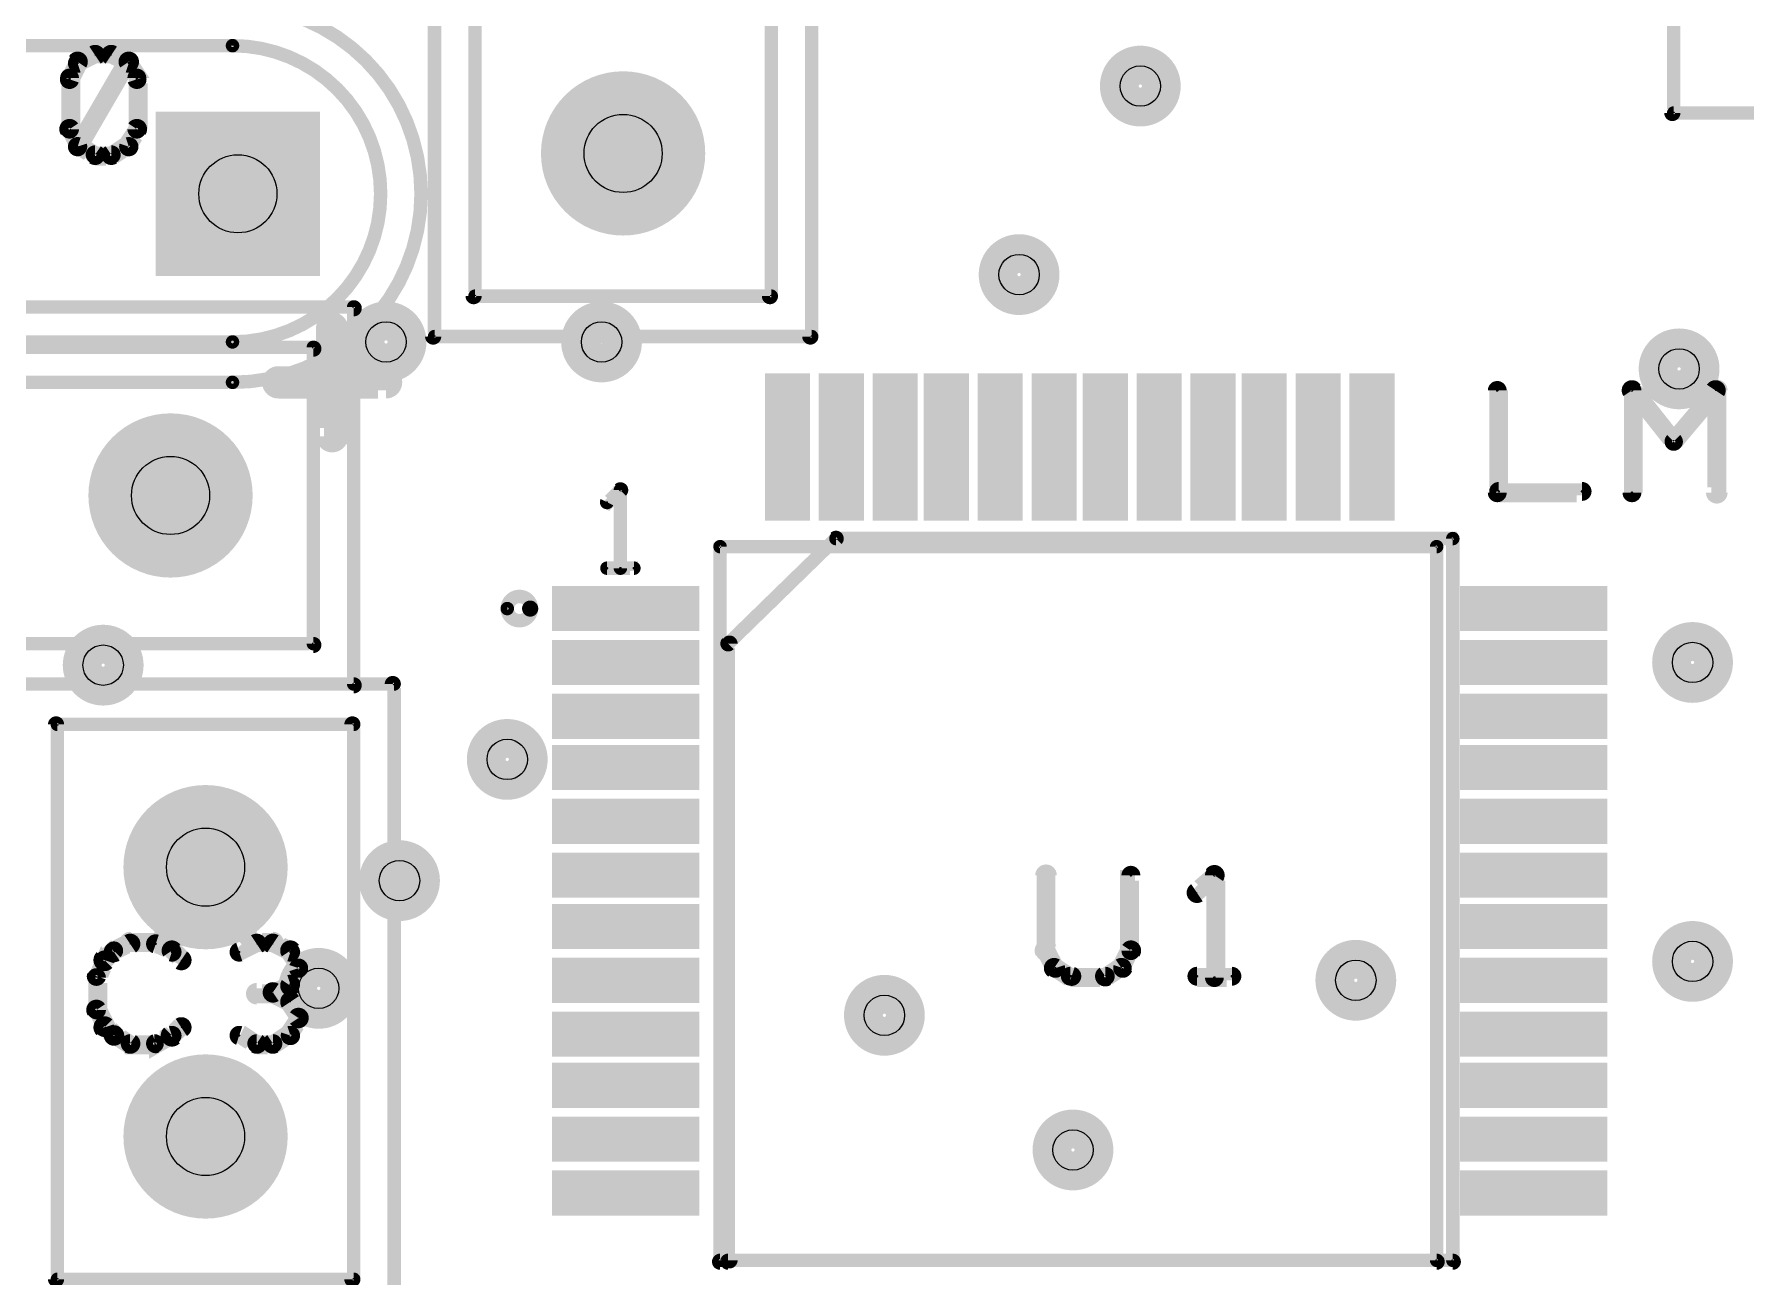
# Model space of a CAD drawing. Extents: x 7835 to 14160, y 8914 to 11568.
# Drawn here: x 9939 to 10575, y 10628 to 11089 of the extents above; entities that cross this region are included whole.
import ezdxf

# ---------------------------------------------------------------- set-up
doc = ezdxf.new("R2010")
doc.units = 0
doc.layers.get('0').update_dxf_attribs({"linetype": 'CONTINUOUS'})
for name, color, linetype in [('_DRILL', 251, 'CONTINUOUS'), ('BOTTOM_SOLDER_MASK', 6, 'CONTINUOUS'), ('DOCUMENTATION1', 3, 'CONTINUOUS'), ('TOP_PASTE_MASK', 4, 'CONTINUOUS'), ('TOP_SILKSCREEN', 1, 'CONTINUOUS'), ('TOP_SOLDER_MASK', 2, 'CONTINUOUS')]:
    doc.layers.add(name, color=color, linetype=linetype)

# ---------------------------------------------------------------- blocks, each defined once
blk = doc.blocks.new('VIA')
at = {"const_width": 13}
blk.add_lwpolyline([(-6, 0, 1), (6, 0, 1)], format="xyb", close=True, dxfattribs=at)
blk = doc.blocks.new('STYLE1_1')
at = {"const_width": 28}
blk.add_lwpolyline([(-14, -14), (14, -14), (14, 14), (-14, 14)], close=True, dxfattribs=at)
blk = doc.blocks.new('PS2')
at = {"const_width": 28}
blk.add_lwpolyline([(-14, 0, 1), (14, 0, 1)], format="xyb", close=True, dxfattribs=at)
blk = doc.blocks.new('PS1_6')
at = {"const_width": 6}
blk.add_lwpolyline([(-3, -21), (3, -21), (3, 21), (-3, 21)], close=True, dxfattribs=at)
blk = doc.blocks.new('_HOLE')
blk.add_circle((0, 0), 0.5)

msp = doc.modelspace()

# ---------------------------------------------------------------- linework, layer by layer
at = {"layer": 'DOCUMENTATION1', "color": 94}
for points in [[(10088, 11213, 5, 5, 0), (10088, 10977, 0, 0, 0), (10088, 10977, 3, 3, 0), (10086, 10977, 3, 3, 1), (10089, 10977, 0, 0, 0), (10088, 10978, 3, 3, 1), (10088, 10976, 0, 0, 0), (10088, 10977, 0, 0, 0), (10088, 10977, 5, 5, 0), (10228, 10977, 5, 5, 0), (10228, 10977, 0, 0, 0), (10228, 10977, 3, 3, 0), (10228, 10976, 3, 3, 1), (10228, 10978, 0, 0, 0), (10226, 10977, 3, 3, 1), (10229, 10977, 0, 0, 0), (10228, 10977, 0, 0, 0), (10228, 10977, 5, 5, 0), (10228, 11213, 0, 0, 0)], [(10923, 11210, 5, 5, 0), (10548, 11210, 0, 0, 0), (10548, 11210, 3, 3, 0), (10548, 11211, 3, 3, 1), (10548, 11209, 0, 0, 0), (10549, 11210, 3, 3, 1), (10546, 11210, 0, 0, 0), (10548, 11210, 0, 0, 0), (10548, 11210, 5, 5, 0), (10548, 11060, 5, 5, 0), (10548, 11060, 0, 0, 0), (10548, 11060, 3, 3, 0), (10546, 11060, 3, 3, 1), (10549, 11060, 0, 0, 0), (10548, 11061, 3, 3, 1), (10548, 11059, 0, 0, 0), (10548, 11060, 0, 0, 0), (10548, 11060, 5, 5, 0), (10923, 11060, 0, 0, 0)], [(9817, 11100, 5, 5, 1), (9817, 10960, 0, 0, 0), (9817, 10960, 3, 3, 0), (9817, 10959, 3, 3, 1), (9817, 10961, 0, 0, 0), (9817, 10961, 3, 3, 1), (9817, 10959, 0, 0, 0), (9817, 10960, 0, 0, 0), (9817, 10960, 5, 5, 0), (10013, 10960, 0, 0, 0), (10013, 10960, 3, 3, 0), (10013, 10959, 3, 3, 1), (10013, 10961, 0, 0, 0), (10013, 10961, 3, 3, 1), (10013, 10959, 0, 0, 0), (10013, 10960, 0, 0, 0), (10013, 10960, 5, 5, 1), (10013, 11100, 5, 5, 0)], [(9822, 10848, 5, 5, 0), (10058, 10848, 0, 0, 0), (10058, 10848, 3, 3, 0), (10058, 10846, 3, 3, 1), (10058, 10849, 0, 0, 0), (10057, 10848, 3, 3, 1), (10059, 10848, 0, 0, 0), (10058, 10848, 0, 0, 0), (10058, 10848, 5, 5, 0), (10058, 10988, 5, 5, 0), (10058, 10988, 0, 0, 0), (10058, 10988, 3, 3, 0), (10059, 10988, 3, 3, 1), (10057, 10988, 0, 0, 0), (10058, 10986, 3, 3, 1), (10058, 10989, 0, 0, 0), (10058, 10988, 0, 0, 0), (10058, 10988, 5, 5, 0), (9822, 10988, 0, 0, 0)], [(9933, 10612, 5, 5, 0), (10073, 10612, 5, 5, 0), (10073, 10612, 0, 0, 0), (10073, 10612, 3, 3, 0), (10073, 10611, 3, 3, 1), (10073, 10613, 0, 0, 0), (10071, 10612, 3, 3, 1), (10074, 10612, 0, 0, 0), (10073, 10612, 0, 0, 0), (10073, 10612, 5, 5, 0), (10073, 10848, 0, 0, 0), (10073, 10848, 3, 3, 0), (10074, 10848, 3, 3, 1), (10071, 10848, 0, 0, 0), (10073, 10847, 3, 3, 1), (10073, 10849, 0, 0, 0), (10073, 10848, 0, 0, 0), (10073, 10848, 5, 5, 0), (9933, 10848, 0, 0, 0)]]:
    msp.add_lwpolyline(points, format="xyseb", dxfattribs=at)
msp.add_lwpolyline([(10194, 10900, 3, 3, 1), (10194, 10898, 0, 0, 0), (10194, 10899, 0, 0, 0), (10194, 10899, 5, 5, 0), (10460, 10899, 0, 0, 0), (10460, 10899, 3, 3, 0), (10460, 10898, 3, 3, 1), (10460, 10900, 0, 0, 0), (10461, 10899, 3, 3, 1), (10459, 10899, 0, 0, 0), (10460, 10899, 0, 0, 0), (10460, 10899, 5, 5, 0), (10460, 10634, 0, 0, 0), (10460, 10634, 3, 3, 0), (10459, 10634, 3, 3, 1), (10461, 10634, 0, 0, 0), (10460, 10632, 3, 3, 1), (10460, 10635, 0, 0, 0), (10460, 10634, 0, 0, 0), (10460, 10634, 5, 5, 0), (10194, 10634, 0, 0, 0), (10194, 10634, 3, 3, 0), (10194, 10635, 3, 3, 1), (10194, 10632, 0, 0, 0), (10193, 10634, 3, 3, 1), (10195, 10634, 0, 0, 0), (10194, 10634, 0, 0, 0), (10194, 10634, 5, 5, 0), (10194, 10899, 5, 5, 0), (10194, 10899, 0, 0, 0), (10194, 10899, 3, 3, 0), (10195, 10899, 3, 3, 1), (10193, 10899, 0, 0, 0)], format="xyseb", close=True, dxfattribs=at)
at = {"layer": 'TOP_SILKSCREEN', "color": 135}
for points in [[(10103, 11198, 5, 5, 0), (10103, 10992, 0, 0, 0), (10103, 10992, 3, 3, 0), (10101, 10992, 3, 3, 1), (10104, 10992, 0, 0, 0), (10103, 10993, 3, 3, 1), (10103, 10991, 0, 0, 0), (10103, 10992, 0, 0, 0), (10103, 10992, 5, 5, 0), (10213, 10992, 5, 5, 0), (10213, 10992, 0, 0, 0), (10213, 10992, 3, 3, 0), (10213, 10991, 3, 3, 1), (10213, 10993, 0, 0, 0), (10211, 10992, 3, 3, 1), (10214, 10992, 0, 0, 0), (10213, 10992, 0, 0, 0), (10213, 10992, 5, 5, 0), (10213, 11198, 0, 0, 0)], [(10013, 11084, 3, 3, 1), (10013, 11086, 0, 0, 0), (10013, 11085, 0, 0, 0), (10013, 11085, 5, 5, 0), (9817, 11085, 0, 0, 0)], [(9817, 10975, 5, 5, 0), (10013, 10975, 0, 0, 0), (10013, 10975, 3, 3, 0), (10013, 10974, 3, 3, 1), (10013, 10976, 0, 0, 0), (10013, 10976, 3, 3, 1), (10013, 10974, 0, 0, 0), (10013, 10975, 0, 0, 0), (10013, 10975, 5, 5, 1), (10013, 11085, 5, 5, 0), (10013, 11085, 0, 0, 0), (10013, 11085, 3, 3, 0), (10013, 11086, 3, 3, 1), (10013, 11084, 0, 0, 0)], [(9968, 11080, 4, 4, 1), (9968, 11084, 0, 0, 0), (9968, 11082, 0, 0, 0), (9968, 11082, 7, 7, 0), (9962, 11082, 7, 7, 0), (9962, 11082, 0, 0, 0), (9962, 11082, 4, 4, 0), (9962, 11084, 4, 4, 1), (9962, 11080, 0, 0, 0)], [(9957, 11078, 4, 4, 1), (9954, 11080, 0, 0, 0), (9956, 11079, 0, 0, 0), (9956, 11079, 7, 7, 0), (9953, 11073, 7, 7, 0), (9953, 11073, 0, 0, 0), (9953, 11073, 4, 4, 0), (9951, 11073, 4, 4, 1), (9954, 11072, 0, 0, 0)], [(9963, 11080, 4, 4, 1), (9961, 11083, 0, 0, 0), (9962, 11082, 0, 0, 0), (9962, 11082, 7, 7, 0), (9956, 11079, 7, 7, 0), (9956, 11079, 0, 0, 0), (9956, 11079, 4, 4, 0), (9955, 11080, 4, 4, 1), (9956, 11077, 0, 0, 0)], [(9954, 11048, 4, 4, 1), (9957, 11047, 0, 0, 0), (9956, 11048, 0, 0, 0), (9956, 11048, 7, 7, 0), (9974, 11079, 7, 7, 0), (9974, 11079, 0, 0, 0), (9974, 11079, 4, 4, 0), (9976, 11078, 4, 4, 1), (9973, 11080, 0, 0, 0)], [(9974, 11077, 4, 4, 1), (9975, 11080, 0, 0, 0), (9974, 11079, 0, 0, 0), (9974, 11079, 7, 7, 0), (9968, 11082, 7, 7, 0), (9968, 11082, 0, 0, 0), (9968, 11082, 4, 4, 0), (9969, 11083, 4, 4, 1), (9967, 11080, 0, 0, 0)], [(9976, 11072, 4, 4, 1), (9979, 11073, 0, 0, 0), (9978, 11073, 0, 0, 0), (9978, 11073, 7, 7, 0), (9974, 11079, 7, 7, 0), (9974, 11079, 0, 0, 0), (9974, 11079, 4, 4, 0), (9976, 11080, 4, 4, 1), (9973, 11078, 0, 0, 0)], [(9954, 11073, 4, 4, 1), (9951, 11073, 0, 0, 0), (9953, 11073, 0, 0, 0), (9953, 11073, 7, 7, 0), (9953, 11054, 7, 7, 0), (9953, 11054, 0, 0, 0), (9953, 11054, 4, 4, 0), (9951, 11054, 4, 4, 1), (9954, 11054, 0, 0, 0)], [(9976, 11054, 4, 4, 1), (9979, 11054, 0, 0, 0), (9978, 11054, 0, 0, 0), (9978, 11054, 7, 7, 0), (9978, 11073, 7, 7, 0), (9978, 11073, 0, 0, 0), (9978, 11073, 4, 4, 0), (9979, 11073, 4, 4, 1), (9976, 11073, 0, 0, 0)], [(9954, 11055, 4, 4, 1), (9951, 11053, 0, 0, 0), (9953, 11054, 0, 0, 0), (9953, 11054, 7, 7, 0), (9956, 11048, 7, 7, 0), (9956, 11048, 0, 0, 0), (9956, 11048, 4, 4, 0), (9954, 11047, 4, 4, 1), (9957, 11048, 0, 0, 0)], [(9973, 11048, 4, 4, 1), (9976, 11047, 0, 0, 0), (9974, 11048, 0, 0, 0), (9974, 11048, 7, 7, 0), (9978, 11054, 7, 7, 0), (9978, 11054, 0, 0, 0), (9978, 11054, 4, 4, 0), (9979, 11053, 4, 4, 1), (9976, 11055, 0, 0, 0)], [(9956, 11049, 4, 4, 1), (9955, 11046, 0, 0, 0), (9956, 11048, 0, 0, 0), (9956, 11048, 7, 7, 0), (9962, 11044, 7, 7, 0), (9962, 11044, 0, 0, 0), (9962, 11044, 4, 4, 0), (9961, 11043, 4, 4, 1), (9963, 11046, 0, 0, 0)], [(9962, 11046, 4, 4, 1), (9962, 11043, 0, 0, 0), (9962, 11044, 0, 0, 0), (9962, 11044, 7, 7, 0), (9968, 11044, 7, 7, 0), (9968, 11044, 0, 0, 0), (9968, 11044, 4, 4, 0), (9968, 11043, 4, 4, 1), (9968, 11046, 0, 0, 0)], [(9967, 11046, 4, 4, 1), (9969, 11043, 0, 0, 0), (9968, 11044, 0, 0, 0), (9968, 11044, 7, 7, 0), (9974, 11048, 7, 7, 0), (9974, 11048, 0, 0, 0), (9974, 11048, 4, 4, 0), (9975, 11046, 4, 4, 1), (9974, 11049, 0, 0, 0)], [(10053, 10980, 6, 6, 1), (10047, 10980, 0, 0, 0), (10050, 10980, 0, 0, 0), (10050, 10980, 12, 12, 0), (10050, 10940, 12, 12, 0), (10050, 10940, 0, 0, 0), (10050, 10940, 6, 6, 0), (10047, 10940, 6, 6, 1), (10053, 10940, 0, 0, 0)], [(9837, 10863, 5, 5, 0), (10043, 10863, 0, 0, 0), (10043, 10863, 3, 3, 0), (10043, 10861, 3, 3, 1), (10043, 10864, 0, 0, 0), (10042, 10863, 3, 3, 1), (10044, 10863, 0, 0, 0), (10043, 10863, 0, 0, 0), (10043, 10863, 5, 5, 0), (10043, 10973, 5, 5, 0), (10043, 10973, 0, 0, 0), (10043, 10973, 3, 3, 0), (10044, 10973, 3, 3, 1), (10042, 10973, 0, 0, 0), (10043, 10971, 3, 3, 1), (10043, 10974, 0, 0, 0), (10043, 10973, 0, 0, 0), (10043, 10973, 5, 5, 0), (9837, 10973, 0, 0, 0)], [(10030, 10963, 6, 6, 1), (10030, 10957, 0, 0, 0), (10030, 10960, 0, 0, 0), (10030, 10960, 12, 12, 0), (10070, 10960, 12, 12, 0), (10070, 10960, 0, 0, 0), (10070, 10960, 6, 6, 0), (10070, 10957, 6, 6, 1), (10070, 10963, 0, 0, 0)], [(10484, 10957, 4, 4, 1), (10481, 10957, 0, 0, 0), (10483, 10957, 0, 0, 0), (10483, 10957, 7, 7, 0), (10483, 10919, 7, 7, 0), (10483, 10919, 0, 0, 0), (10483, 10919, 4, 4, 0), (10481, 10919, 4, 4, 1), (10484, 10919, 0, 0, 0)], [(10534, 10958, 4, 4, 1), (10531, 10956, 0, 0, 0), (10533, 10957, 0, 0, 0), (10533, 10957, 7, 7, 0), (10548, 10938, 7, 7, 0), (10548, 10938, 0, 0, 0), (10548, 10938, 4, 4, 0), (10547, 10937, 4, 4, 1), (10549, 10939, 0, 0, 0)], [(10531, 10919, 4, 4, 1), (10534, 10919, 0, 0, 0), (10533, 10919, 0, 0, 0), (10533, 10919, 7, 7, 0), (10533, 10957, 7, 7, 0), (10533, 10957, 0, 0, 0), (10533, 10957, 4, 4, 0), (10534, 10957, 4, 4, 1), (10531, 10957, 0, 0, 0)], [(10547, 10939, 4, 4, 1), (10549, 10937, 0, 0, 0), (10548, 10938, 0, 0, 0), (10548, 10938, 7, 7, 0), (10564, 10957, 7, 7, 0), (10564, 10957, 0, 0, 0), (10564, 10957, 4, 4, 0), (10565, 10956, 4, 4, 1), (10562, 10958, 0, 0, 0)], [(10566, 10957, 4, 4, 1), (10562, 10957, 0, 0, 0), (10564, 10957, 0, 0, 0), (10564, 10957, 7, 7, 0), (10564, 10919, 7, 7, 0), (10564, 10919, 0, 0, 0), (10564, 10919, 4, 4, 0), (10562, 10919, 4, 4, 1), (10566, 10919, 0, 0, 0)], [(10158, 10919, 3, 3, 1), (10156, 10921, 0, 0, 0), (10157, 10920, 0, 0, 0), (10157, 10920, 5, 5, 0), (10152, 10915, 5, 5, 0), (10152, 10915, 0, 0, 0), (10152, 10915, 3, 3, 0), (10151, 10916, 3, 3, 1), (10153, 10915, 0, 0, 0)], [(10156, 10891, 3, 3, 1), (10158, 10891, 0, 0, 0), (10157, 10891, 0, 0, 0), (10157, 10891, 5, 5, 0), (10157, 10920, 5, 5, 0), (10157, 10920, 0, 0, 0), (10157, 10920, 3, 3, 0), (10158, 10920, 3, 3, 1), (10156, 10920, 0, 0, 0)], [(10483, 10921, 4, 4, 1), (10483, 10918, 0, 0, 0), (10483, 10919, 0, 0, 0), (10483, 10919, 7, 7, 0), (10514, 10919, 7, 7, 0), (10514, 10919, 0, 0, 0), (10514, 10919, 4, 4, 0), (10514, 10918, 4, 4, 1), (10514, 10921, 0, 0, 0)], [(10152, 10892, 3, 3, 1), (10152, 10890, 0, 0, 0), (10152, 10891, 0, 0, 0), (10152, 10891, 5, 5, 0), (10162, 10891, 5, 5, 0), (10162, 10891, 0, 0, 0), (10162, 10891, 3, 3, 0), (10162, 10890, 3, 3, 1), (10162, 10892, 0, 0, 0)], [(10317, 10777, 4, 4, 1), (10313, 10777, 0, 0, 0), (10315, 10777, 0, 0, 0), (10315, 10777, 7, 7, 0), (10315, 10749, 7, 7, 0), (10315, 10749, 0, 0, 0), (10315, 10749, 4, 4, 0), (10313, 10749, 4, 4, 1), (10317, 10749, 0, 0, 0)], [(10345, 10749, 4, 4, 1), (10348, 10749, 0, 0, 0), (10346, 10749, 0, 0, 0), (10346, 10749, 7, 7, 0), (10346, 10777, 7, 7, 0), (10346, 10777, 0, 0, 0), (10346, 10777, 4, 4, 0), (10348, 10777, 4, 4, 1), (10345, 10777, 0, 0, 0)], [(10379, 10776, 4, 4, 1), (10376, 10778, 0, 0, 0), (10378, 10777, 0, 0, 0), (10378, 10777, 7, 7, 0), (10371, 10771, 7, 7, 0), (10371, 10771, 0, 0, 0), (10371, 10771, 4, 4, 0), (10370, 10772, 4, 4, 1), (10372, 10769, 0, 0, 0)], [(10376, 10739, 4, 4, 1), (10379, 10739, 0, 0, 0), (10378, 10739, 0, 0, 0), (10378, 10739, 7, 7, 0), (10378, 10777, 7, 7, 0), (10378, 10777, 0, 0, 0), (10378, 10777, 4, 4, 0), (10379, 10777, 4, 4, 1), (10376, 10777, 0, 0, 0)], [(9968, 10750, 4, 4, 1), (9970, 10747, 0, 0, 0), (9969, 10749, 0, 0, 0), (9969, 10749, 7, 7, 0), (9975, 10752, 7, 7, 0), (9975, 10752, 0, 0, 0), (9975, 10752, 4, 4, 0), (9976, 10750, 4, 4, 1), (9974, 10753, 0, 0, 0)], [(9975, 10754, 4, 4, 1), (9975, 10750, 0, 0, 0), (9975, 10752, 0, 0, 0), (9975, 10752, 7, 7, 0), (9984, 10752, 7, 7, 0), (9984, 10752, 0, 0, 0), (9984, 10752, 4, 4, 0), (9984, 10750, 4, 4, 1), (9984, 10754, 0, 0, 0)], [(9985, 10753, 4, 4, 1), (9984, 10750, 0, 0, 0), (9984, 10752, 0, 0, 0), (9984, 10752, 7, 7, 0), (9991, 10749, 7, 7, 0), (9991, 10749, 0, 0, 0), (9991, 10749, 4, 4, 0), (9990, 10747, 4, 4, 1), (9991, 10750, 0, 0, 0)], [(10023, 10750, 4, 4, 1), (10021, 10753, 0, 0, 0), (10022, 10752, 0, 0, 0), (10022, 10752, 7, 7, 0), (10016, 10749, 7, 7, 0), (10016, 10749, 0, 0, 0), (10016, 10749, 4, 4, 0), (10015, 10750, 4, 4, 1), (10016, 10747, 0, 0, 0)], [(10028, 10750, 4, 4, 1), (10028, 10754, 0, 0, 0), (10028, 10752, 0, 0, 0), (10028, 10752, 7, 7, 0), (10022, 10752, 7, 7, 0), (10022, 10752, 0, 0, 0), (10022, 10752, 4, 4, 0), (10022, 10754, 4, 4, 1), (10022, 10750, 0, 0, 0)], [(10034, 10747, 4, 4, 1), (10035, 10750, 0, 0, 0), (10034, 10749, 0, 0, 0), (10034, 10749, 7, 7, 0), (10028, 10752, 7, 7, 0), (10028, 10752, 0, 0, 0), (10028, 10752, 4, 4, 0), (10029, 10753, 4, 4, 1), (10027, 10750, 0, 0, 0)], [(9961, 10740, 4, 4, 1), (9964, 10739, 0, 0, 0), (9963, 10739, 0, 0, 0), (9963, 10739, 7, 7, 0), (9966, 10746, 7, 7, 0), (9966, 10746, 0, 0, 0), (9966, 10746, 4, 4, 0), (9967, 10745, 4, 4, 1), (9964, 10746, 0, 0, 0)], [(9964, 10747, 4, 4, 1), (9967, 10744, 0, 0, 0), (9966, 10746, 0, 0, 0), (9966, 10746, 7, 7, 0), (9969, 10749, 7, 7, 0), (9969, 10749, 0, 0, 0), (9969, 10749, 4, 4, 0), (9970, 10748, 4, 4, 1), (9968, 10750, 0, 0, 0)], [(9992, 10750, 4, 4, 1), (9989, 10748, 0, 0, 0), (9991, 10749, 0, 0, 0), (9991, 10749, 7, 7, 0), (9994, 10746, 7, 7, 0), (9994, 10746, 0, 0, 0), (9994, 10746, 4, 4, 0), (9993, 10744, 4, 4, 1), (9995, 10747, 0, 0, 0)], [(10036, 10742, 4, 4, 1), (10039, 10743, 0, 0, 0), (10038, 10743, 0, 0, 0), (10038, 10743, 7, 7, 0), (10034, 10749, 7, 7, 0), (10034, 10749, 0, 0, 0), (10034, 10749, 4, 4, 0), (10036, 10750, 4, 4, 1), (10033, 10748, 0, 0, 0)], [(10317, 10750, 4, 4, 1), (10313, 10748, 0, 0, 0), (10315, 10749, 0, 0, 0), (10315, 10749, 7, 7, 0), (10318, 10743, 7, 7, 0), (10318, 10743, 0, 0, 0), (10318, 10743, 4, 4, 0), (10317, 10742, 4, 4, 1), (10320, 10743, 0, 0, 0)], [(10342, 10743, 4, 4, 1), (10345, 10742, 0, 0, 0), (10343, 10743, 0, 0, 0), (10343, 10743, 7, 7, 0), (10346, 10749, 7, 7, 0), (10346, 10749, 0, 0, 0), (10346, 10749, 4, 4, 0), (10348, 10748, 4, 4, 1), (10345, 10750, 0, 0, 0)], [(9961, 10727, 4, 4, 1), (9964, 10727, 0, 0, 0), (9963, 10727, 0, 0, 0), (9963, 10727, 7, 7, 0), (9963, 10739, 7, 7, 0), (9963, 10739, 0, 0, 0), (9963, 10739, 4, 4, 0), (9964, 10739, 4, 4, 1), (9961, 10739, 0, 0, 0)], [(10033, 10737, 4, 4, 1), (10036, 10735, 0, 0, 0), (10034, 10736, 0, 0, 0), (10034, 10736, 7, 7, 0), (10038, 10743, 7, 7, 0), (10038, 10743, 0, 0, 0), (10038, 10743, 4, 4, 0), (10039, 10742, 4, 4, 1), (10036, 10743, 0, 0, 0)], [(10319, 10744, 4, 4, 1), (10317, 10741, 0, 0, 0), (10318, 10743, 0, 0, 0), (10318, 10743, 7, 7, 0), (10324, 10739, 7, 7, 0), (10324, 10739, 0, 0, 0), (10324, 10739, 4, 4, 0), (10324, 10738, 4, 4, 1), (10325, 10741, 0, 0, 0)], [(10324, 10741, 4, 4, 1), (10324, 10738, 0, 0, 0), (10324, 10739, 0, 0, 0), (10324, 10739, 7, 7, 0), (10337, 10739, 7, 7, 0), (10337, 10739, 0, 0, 0), (10337, 10739, 4, 4, 0), (10337, 10738, 4, 4, 1), (10337, 10741, 0, 0, 0)], [(10336, 10741, 4, 4, 1), (10338, 10738, 0, 0, 0), (10337, 10739, 0, 0, 0), (10337, 10739, 7, 7, 0), (10343, 10743, 7, 7, 0), (10343, 10743, 0, 0, 0), (10343, 10743, 4, 4, 0), (10344, 10741, 4, 4, 1), (10342, 10744, 0, 0, 0)], [(10371, 10741, 4, 4, 1), (10371, 10738, 0, 0, 0), (10371, 10739, 0, 0, 0), (10371, 10739, 7, 7, 0), (10384, 10739, 7, 7, 0), (10384, 10739, 0, 0, 0), (10384, 10739, 4, 4, 0), (10384, 10738, 4, 4, 1), (10384, 10741, 0, 0, 0)], [(10028, 10731, 4, 4, 1), (10028, 10735, 0, 0, 0), (10028, 10733, 0, 0, 0), (10028, 10733, 7, 7, 0), (10022, 10733, 7, 7, 0), (10022, 10733, 0, 0, 0), (10022, 10733, 4, 4, 0), (10022, 10735, 4, 4, 1), (10022, 10731, 0, 0, 0)], [(10027, 10735, 4, 4, 1), (10029, 10732, 0, 0, 0), (10028, 10733, 0, 0, 0), (10028, 10733, 7, 7, 0), (10034, 10736, 7, 7, 0), (10034, 10736, 0, 0, 0), (10034, 10736, 4, 4, 0), (10035, 10735, 4, 4, 1), (10034, 10738, 0, 0, 0)], [(10034, 10728, 4, 4, 1), (10035, 10732, 0, 0, 0), (10034, 10730, 0, 0, 0), (10034, 10730, 7, 7, 0), (10028, 10733, 7, 7, 0), (10028, 10733, 0, 0, 0), (10028, 10733, 4, 4, 0), (10029, 10735, 4, 4, 1), (10027, 10732, 0, 0, 0)], [(9964, 10720, 4, 4, 1), (9967, 10721, 0, 0, 0), (9966, 10721, 0, 0, 0), (9966, 10721, 7, 7, 0), (9963, 10727, 7, 7, 0), (9963, 10727, 0, 0, 0), (9963, 10727, 4, 4, 0), (9964, 10728, 4, 4, 1), (9961, 10726, 0, 0, 0)], [(10036, 10723, 4, 4, 1), (10039, 10725, 0, 0, 0), (10038, 10724, 0, 0, 0), (10038, 10724, 7, 7, 0), (10034, 10730, 7, 7, 0), (10034, 10730, 0, 0, 0), (10034, 10730, 4, 4, 0), (10036, 10731, 4, 4, 1), (10033, 10729, 0, 0, 0)], [(9968, 10716, 4, 4, 1), (9970, 10719, 0, 0, 0), (9969, 10718, 0, 0, 0), (9969, 10718, 7, 7, 0), (9966, 10721, 7, 7, 0), (9966, 10721, 0, 0, 0), (9966, 10721, 4, 4, 0), (9967, 10722, 4, 4, 1), (9964, 10719, 0, 0, 0)], [(9995, 10719, 4, 4, 1), (9993, 10722, 0, 0, 0), (9994, 10721, 0, 0, 0), (9994, 10721, 7, 7, 0), (9991, 10718, 7, 7, 0), (9991, 10718, 0, 0, 0), (9991, 10718, 4, 4, 0), (9989, 10719, 4, 4, 1), (9992, 10716, 0, 0, 0)], [(10033, 10718, 4, 4, 1), (10036, 10717, 0, 0, 0), (10034, 10718, 0, 0, 0), (10034, 10718, 7, 7, 0), (10038, 10724, 7, 7, 0), (10038, 10724, 0, 0, 0), (10038, 10724, 4, 4, 0), (10039, 10723, 4, 4, 1), (10036, 10725, 0, 0, 0)], [(9974, 10713, 4, 4, 1), (9976, 10716, 0, 0, 0), (9975, 10714, 0, 0, 0), (9975, 10714, 7, 7, 0), (9969, 10718, 7, 7, 0), (9969, 10718, 0, 0, 0), (9969, 10718, 4, 4, 0), (9970, 10719, 4, 4, 1), (9968, 10716, 0, 0, 0)], [(9984, 10713, 4, 4, 1), (9984, 10716, 0, 0, 0), (9984, 10714, 0, 0, 0), (9984, 10714, 7, 7, 0), (9975, 10714, 7, 7, 0), (9975, 10714, 0, 0, 0), (9975, 10714, 4, 4, 0), (9975, 10716, 4, 4, 1), (9975, 10713, 0, 0, 0)], [(9991, 10716, 4, 4, 1), (9990, 10719, 0, 0, 0), (9991, 10718, 0, 0, 0), (9991, 10718, 7, 7, 0), (9984, 10714, 7, 7, 0), (9984, 10714, 0, 0, 0), (9984, 10714, 4, 4, 0), (9984, 10716, 4, 4, 1), (9985, 10713, 0, 0, 0)], [(10016, 10719, 4, 4, 1), (10015, 10716, 0, 0, 0), (10016, 10718, 0, 0, 0), (10016, 10718, 7, 7, 0), (10022, 10714, 7, 7, 0), (10022, 10714, 0, 0, 0), (10022, 10714, 4, 4, 0), (10021, 10713, 4, 4, 1), (10023, 10716, 0, 0, 0)], [(10022, 10716, 4, 4, 1), (10022, 10713, 0, 0, 0), (10022, 10714, 0, 0, 0), (10022, 10714, 7, 7, 0), (10028, 10714, 7, 7, 0), (10028, 10714, 0, 0, 0), (10028, 10714, 4, 4, 0), (10028, 10713, 4, 4, 1), (10028, 10716, 0, 0, 0)], [(10027, 10716, 4, 4, 1), (10029, 10713, 0, 0, 0), (10028, 10714, 0, 0, 0), (10028, 10714, 7, 7, 0), (10034, 10718, 7, 7, 0), (10034, 10718, 0, 0, 0), (10034, 10718, 4, 4, 0), (10035, 10716, 4, 4, 1), (10034, 10719, 0, 0, 0)]]:
    msp.add_lwpolyline(points, format="xyseb", dxfattribs=at)
for points in [[(10237, 10903, 3, 3, 1), (10237, 10901, 0, 0, 0), (10237, 10902, 0, 0, 0), (10237, 10902, 5, 5, 0), (10466, 10902, 0, 0, 0), (10466, 10902, 3, 3, 0), (10466, 10901, 3, 3, 1), (10466, 10903, 0, 0, 0), (10467, 10902, 3, 3, 1), (10465, 10902, 0, 0, 0), (10466, 10902, 0, 0, 0), (10466, 10902, 5, 5, 0), (10466, 10634, 0, 0, 0), (10466, 10634, 3, 3, 0), (10465, 10634, 3, 3, 1), (10467, 10634, 0, 0, 0), (10466, 10632, 3, 3, 1), (10466, 10635, 0, 0, 0), (10466, 10634, 0, 0, 0), (10466, 10634, 5, 5, 0), (10197, 10634, 0, 0, 0), (10197, 10634, 3, 3, 0), (10197, 10635, 3, 3, 1), (10197, 10632, 0, 0, 0), (10196, 10634, 3, 3, 1), (10199, 10634, 0, 0, 0), (10197, 10634, 0, 0, 0), (10197, 10634, 5, 5, 0), (10197, 10863, 0, 0, 0), (10197, 10863, 3, 3, 0), (10199, 10863, 3, 3, 1), (10196, 10863, 0, 0, 0), (10196, 10864, 3, 3, 1), (10198, 10862, 0, 0, 0), (10197, 10863, 0, 0, 0), (10197, 10863, 5, 5, 0), (10237, 10902, 5, 5, 0), (10237, 10902, 0, 0, 0), (10237, 10902, 3, 3, 0), (10238, 10901, 3, 3, 1), (10236, 10903, 0, 0, 0)], [(10116, 10876, 3, 3, 1), (10114, 10876, 0, 0, 0), (10115, 10876, 0, 0, 0), (10115, 10876, 5, 5, 1), (10124, 10876, 0, 0, 0), (10124, 10876, 3, 3, 0), (10125, 10876, 3, 3, 1), (10122, 10876, 0, 0, 0), (10122, 10876, 3, 3, 1), (10125, 10876, 0, 0, 0), (10124, 10876, 0, 0, 0), (10124, 10876, 5, 5, 1), (10115, 10876, 5, 5, 0), (10115, 10876, 0, 0, 0), (10115, 10876, 3, 3, 0), (10114, 10876, 3, 3, 1), (10116, 10876, 0, 0, 0)], [(10056, 10627, 3, 3, 1), (10059, 10627, 0, 0, 0), (10058, 10627, 0, 0, 0), (10058, 10627, 5, 5, 0), (10058, 10833, 0, 0, 0), (10058, 10833, 3, 3, 0), (10059, 10833, 3, 3, 1), (10056, 10833, 0, 0, 0), (10058, 10832, 3, 3, 1), (10058, 10834, 0, 0, 0), (10058, 10833, 0, 0, 0), (10058, 10833, 5, 5, 0), (9948, 10833, 0, 0, 0), (9948, 10833, 3, 3, 0), (9948, 10834, 3, 3, 1), (9948, 10832, 0, 0, 0), (9949, 10833, 3, 3, 1), (9946, 10833, 0, 0, 0), (9948, 10833, 0, 0, 0), (9948, 10833, 5, 5, 0), (9948, 10627, 0, 0, 0), (9948, 10627, 3, 3, 0), (9946, 10627, 3, 3, 1), (9949, 10627, 0, 0, 0), (9948, 10628, 3, 3, 1), (9948, 10626, 0, 0, 0), (9948, 10627, 0, 0, 0), (9948, 10627, 5, 5, 0), (10058, 10627, 5, 5, 0), (10058, 10627, 0, 0, 0), (10058, 10627, 3, 3, 0), (10058, 10626, 3, 3, 1), (10058, 10628, 0, 0, 0)]]:
    msp.add_lwpolyline(points, format="xyseb", close=True, dxfattribs=at)

# ---------------------------------------------------------------- block references
at = {"layer": '_DRILL'}
for p, xscale, yscale in [((10350, 11070), 15, 15), ((10158, 11045), 29, 29), ((10015, 11030), 29, 29), ((10305, 11000), 15, 15), ((10070, 10975), 15, 15), ((10150, 10975), 15, 15), ((10550, 10965), 15, 15), ((9990, 10918), 29, 29), ((9965, 10855), 15, 15), ((10555, 10856), 15, 15), ((10115, 10820), 15, 15), ((10003, 10780), 29, 29), ((10075, 10775), 15, 15), ((10555, 10745), 15, 15), ((10430, 10738), 15, 15), ((10045, 10735), 15, 15), ((10255, 10725), 15, 15), ((10003, 10680), 29, 29), ((10325, 10675), 15, 15)]:
    msp.add_blockref('_HOLE', p, dxfattribs=dict(at, xscale=xscale, yscale=yscale))
at = {"layer": 'BOTTOM_SOLDER_MASK', "color": 2, "xscale": 1.2, "yscale": 1.2}
for p in [(10350, 11070), (10350, 11070), (10305, 11000), (10305, 11000), (10070, 10975), (10070, 10975), (10150, 10975), (10150, 10975), (10550, 10965), (10550, 10965), (10555, 10856), (10555, 10856), (9965, 10855), (9965, 10855), (10115, 10820), (10115, 10820), (10075, 10775), (10075, 10775), (10555, 10745), (10555, 10745), (10430, 10738), (10430, 10738), (10045, 10735), (10045, 10735), (10255, 10725), (10255, 10725), (10325, 10675), (10325, 10675)]:
    msp.add_blockref('VIA', p, dxfattribs=at)
at = {"layer": 'BOTTOM_SOLDER_MASK', "color": 253, "xscale": 1.089, "yscale": 1.089}
for name, p, rotation in [('PS2', (10158, 11045), 90), ('PS2', (10158, 11045), 90), ('STYLE1_1', (10015, 11030), 180), ('STYLE1_1', (10015, 11030), 180), ('PS2', (9990, 10918), 180), ('PS2', (9990, 10918), 180), ('PS2', (10003, 10780), 90), ('PS2', (10003, 10780), 90), ('PS2', (10003, 10680), 90), ('PS2', (10003, 10680), 90)]:
    msp.add_blockref(name, p, dxfattribs=dict(at, rotation=rotation))
at = {"layer": 'TOP_PASTE_MASK', "color": 12}
for p, rotation in [((10219, 10936), 180), ((10239, 10936), 180), ((10259, 10936), 180), ((10278, 10936), 180), ((10298, 10936), 180), ((10318, 10936), 180), ((10337, 10936), 180), ((10357, 10936), 180), ((10377, 10936), 180), ((10396, 10936), 180), ((10416, 10936), 180), ((10436, 10936), 180), ((10159, 10876), 270), ((10496, 10876), 90), ((10159, 10856), 270), ((10496, 10856), 90), ((10159, 10836), 270), ((10496, 10836), 90), ((10159, 10817), 270), ((10496, 10817), 90), ((10159, 10797), 270), ((10496, 10797), 90), ((10159, 10777), 270), ((10496, 10777), 90), ((10159, 10758), 270), ((10496, 10758), 90), ((10159, 10738), 270), ((10496, 10738), 90), ((10159, 10718), 270), ((10496, 10718), 90), ((10159, 10699), 270), ((10496, 10699), 90), ((10159, 10679), 270), ((10496, 10679), 90), ((10159, 10659), 270), ((10496, 10659), 90)]:
    msp.add_blockref('PS1_6', p, dxfattribs=dict(at, rotation=rotation))
at = {"layer": 'TOP_SOLDER_MASK', "color": 2, "xscale": 1.2, "yscale": 1.2}
for p in [(10350, 11070), (10350, 11070), (10305, 11000), (10305, 11000), (10070, 10975), (10070, 10975), (10150, 10975), (10150, 10975), (10550, 10965), (10550, 10965), (10555, 10856), (10555, 10856), (9965, 10855), (9965, 10855), (10115, 10820), (10115, 10820), (10075, 10775), (10075, 10775), (10555, 10745), (10555, 10745), (10430, 10738), (10430, 10738), (10045, 10735), (10045, 10735), (10255, 10725), (10255, 10725), (10325, 10675), (10325, 10675)]:
    msp.add_blockref('VIA', p, dxfattribs=at)
at = {"layer": 'TOP_SOLDER_MASK', "color": 253, "xscale": 1.089, "yscale": 1.089}
for name, p, rotation in [('PS2', (10158, 11045), 90), ('PS2', (10158, 11045), 90), ('STYLE1_1', (10015, 11030), 180), ('STYLE1_1', (10015, 11030), 180), ('PS2', (9990, 10918), 180), ('PS2', (9990, 10918), 180), ('PS2', (10003, 10780), 90), ('PS2', (10003, 10780), 90), ('PS2', (10003, 10680), 90), ('PS2', (10003, 10680), 90)]:
    msp.add_blockref(name, p, dxfattribs=dict(at, rotation=rotation))
at = {"layer": 'TOP_SOLDER_MASK', "color": 12, "xscale": 1.397, "yscale": 1.102}
for p, rotation in [((10219, 10936), 180), ((10239, 10936), 180), ((10259, 10936), 180), ((10278, 10936), 180), ((10298, 10936), 180), ((10318, 10936), 180), ((10337, 10936), 180), ((10357, 10936), 180), ((10377, 10936), 180), ((10396, 10936), 180), ((10416, 10936), 180), ((10436, 10936), 180), ((10159, 10876), 270), ((10496, 10876), 90), ((10159, 10856), 270), ((10496, 10856), 90), ((10159, 10836), 270), ((10496, 10836), 90), ((10159, 10817), 270), ((10496, 10817), 90), ((10159, 10797), 270), ((10496, 10797), 90), ((10159, 10777), 270), ((10496, 10777), 90), ((10159, 10758), 270), ((10496, 10758), 90), ((10159, 10738), 270), ((10496, 10738), 90), ((10159, 10718), 270), ((10496, 10718), 90), ((10159, 10699), 270), ((10496, 10699), 90), ((10159, 10679), 270), ((10496, 10679), 90), ((10159, 10659), 270), ((10496, 10659), 90)]:
    msp.add_blockref('PS1_6', p, dxfattribs=dict(at, rotation=rotation))

doc.saveas('drawing.dxf')
